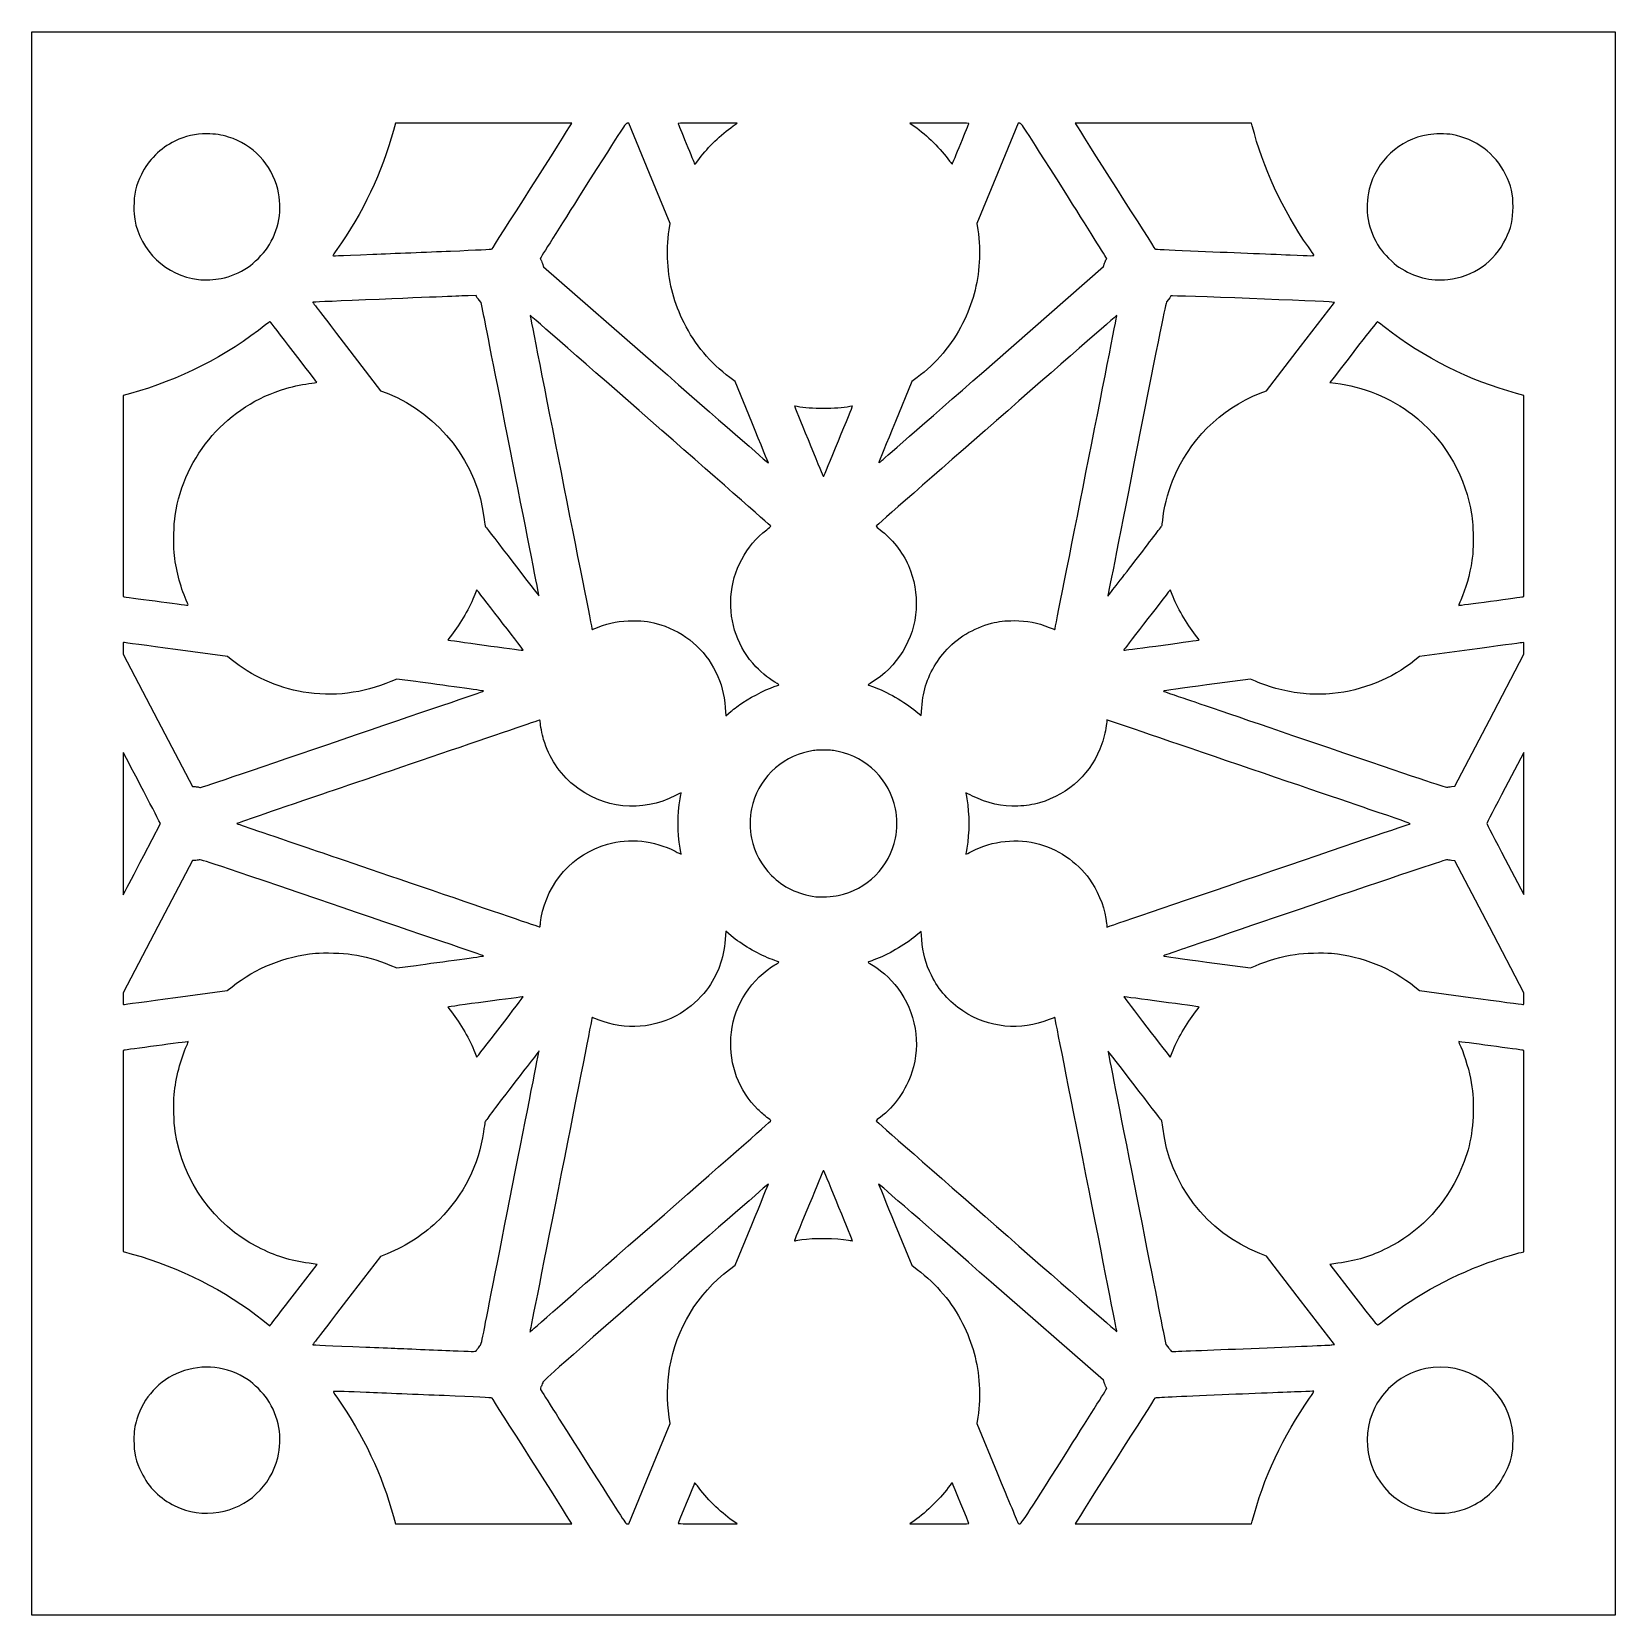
# Model space of a CAD drawing. Extents: x 61.7 to 148.3, y 105.2 to 191.8.
import ezdxf

# ---------------------------------------------------------------- set-up
doc = ezdxf.new("R2010")
doc.units = 0
doc.layers.add('Layer_1', color=7, linetype='CONTINUOUS')

msp = doc.modelspace()

# ---------------------------------------------------------------- linework, layer by layer
at = {"layer": 'Layer_1', "color": 7}
for points in [[(61.72122, 148.5), (61.72122, 191.77878), (105, 191.77878), (148.27878, 191.77878), (148.27878, 148.5), (148.27878, 105.22122), (105, 105.22122), (61.72122, 105.22122)], [(112.50492, 185.66758)], [(98.22131, 184.85034)], [(80.37614, 179.61384)], [(131.80743, 179.56574)], [(72.07002, 178.28647)], [(114.36103, 173.74096)], [(101.08341, 170.43136)], [(105.81528, 169.41087)], [(88.0223, 168.21329)], [(122.01934, 162.83541)], [(70.17038, 160.70756)], [(141.45904, 160.65026)], [(88.55693, 158.02513)], [(123.56312, 158.25396)], [(100.59736, 155.1144)], [(110.4593, 155.53322)], [(139.3254, 150.51478)], [(143.27658, 150.44982)], [(67.84484, 146.74583)], [(128.77378, 145.6637)], [(105.80995, 144.56171)], [(89.52019, 142.93749)], [(69.58935, 138.9872)], [(143.28344, 138.92964)], [(87.32567, 137.37212)], [(124.06262, 135.99077)], [(119.34693, 129.3099)], [(95.63849, 126.5542)], [(103.8147, 125.7563)], [(76.08026, 122.78959)], [(135.71116, 121.40842)], [(86.04137, 119.70779)], [(128.38212, 119.81165)], [(71.95178, 110.85423)], [(139.36052, 110.85223)], [(112.94456, 110.24026)]]:
    msp.add_lwpolyline(points, close=True, dxfattribs=at)
for points in [[(91.19267, 186.69182), (91.24727, 186.78352), (86.42377, 186.78352), (81.60026, 186.78352), (81.49282, 186.38135)], [(96.56519, 180.95695), (96.61289, 181.29693), (95.48612, 184.03317), (94.35935, 186.76941), (94.26925, 186.76941)], [(100.05702, 186.62515), (100.27871, 186.78358), (98.66708, 186.78358)], [(111.33228, 186.78362), (109.72, 186.78362), (109.9635, 186.61041)], [(115.73078, 186.76937), (115.64068, 186.76937), (114.51391, 184.03313), (113.38714, 181.29689), (113.43484, 180.95691)], [(128.43687, 186.63541), (128.39967, 186.78358), (123.57622, 186.78358), (118.75277, 186.78358), (118.80737, 186.69188)], [(89.63843, 179.11096), (89.70353, 178.93142), (95.84186, 173.56198)], [(114.361, 173.741), (120.3071, 178.94119), (120.3675, 179.1226)], [(139.12067, 178.2329), (139.12067, 178.23269)], [(86.03965, 177.29549), (86.00815, 177.36459), (85.56985, 177.34639)], [(86.44072, 176.22391), (86.29538, 176.9673), (86.18326, 177.09684)], [(128.86955, 172.02295), (129.20415, 172.15584), (131.0626, 174.56607), (132.92105, 176.97629), (132.78942, 176.99659)], [(78.93712, 174.56677), (80.79476, 172.15725), (81.15693, 172.01164)], [(101.08344, 170.43137), (100.16816, 172.65446), (99.88424, 172.86805)], [(110.11617, 172.8681), (109.83212, 172.65462), (108.93466, 170.47543)], [(132.90607, 172.89553), (132.67458, 172.59475), (132.99073, 172.55985)], [(67.11873, 172.00723), (66.71656, 171.89979), (66.71656, 166.40174)], [(143.21994, 160.8907), (143.28344, 160.9048), (143.28344, 166.40232), (143.28344, 171.89983), (142.88128, 172.00727)], [(66.7166, 158.07025), (66.7166, 157.74857), (68.61093, 154.13325), (70.50526, 150.51792), (70.64998, 150.51492)], [(72.62217, 157.4667), (72.41766, 157.63337), (69.59075, 158.01264)], [(140.31312, 157.99759), (137.58267, 157.63183), (137.32156, 157.42338)], [(139.3254, 150.51475), (139.50191, 150.53205), (141.39268, 154.14043), (143.28344, 157.7488), (143.28344, 158.07358), (143.28344, 158.39835), (143.1635, 158.38085)], [(82.72435, 156.25279), (81.67181, 156.39512), (81.35806, 156.26117)], [(128.60789, 156.27452), (128.33978, 156.39167), (125.94903, 156.07273)], [(99.62815, 154.83307), (99.66055, 154.39278), (99.94549, 154.63178)], [(110.05178, 154.63393), (110.334, 154.39713), (110.3674, 154.82162)], [(78.68925, 153.08902), (78.68925, 153.08919)], [(143.27658, 150.44982), (143.26958, 152.3811), (142.26064, 150.45397)], [(66.71703, 148.49768), (66.71743, 144.60537), (66.82465, 144.80292)], [(67.84476, 146.74583), (68.75773, 148.49119), (68.67953, 148.65083)], [(70.63583, 146.48226), (70.50521, 146.4821), (68.61088, 142.86678), (66.71655, 139.25145), (66.71655, 138.92978)], [(143.28344, 138.92971), (143.28344, 139.25128), (141.39268, 142.85966), (139.50191, 146.46803), (139.3254, 146.48443)], [(142.26064, 146.54609), (143.26958, 144.61897), (143.27658, 146.56876)], [(99.94536, 142.36909), (99.66054, 142.60726), (99.62814, 142.16696)], [(110.37108, 142.1664), (110.33808, 142.60613), (110.05381, 142.3677)], [(81.30277, 140.76166), (81.67909, 140.60592), (82.72799, 140.74776)], [(125.94903, 140.92732), (128.33978, 140.60838), (128.60789, 140.72553)], [(69.58939, 138.98721), (72.41494, 139.3663), (72.67725, 139.57526)], [(137.32168, 139.57654), (137.5829, 139.368), (140.36968, 138.99121)], [(66.78005, 136.10884), (66.71655, 136.09524), (66.71664, 130.5995), (66.71672, 125.10376), (67.21759, 124.96528)], [(143.13528, 125.06057), (143.28344, 125.09527), (143.28344, 130.59525), (143.28344, 136.09523), (143.21994, 136.10933)], [(99.86352, 124.11691), (100.17396, 124.35152), (101.08628, 126.5717)], [(108.91528, 126.5717), (109.82933, 124.35159), (110.12132, 124.12951)], [(81.15688, 124.98799), (80.79459, 124.84234), (78.93702, 122.43286)], [(132.78941, 120.00309), (132.92104, 120.02339), (131.06287, 122.43326), (129.2047, 124.84312), (128.84279, 124.98974)], [(76.08022, 122.78956), (77.32101, 124.39822), (76.88006, 124.46052)], [(133.12007, 124.46057), (132.67927, 124.39817), (133.96674, 122.72753)], [(120.36149, 117.88954), (120.29639, 118.06952), (114.15806, 123.43932)], [(74.36414, 121.3519), (74.7445, 121.05116), (74.792, 121.11606)], [(88.96341, 120.77167), (88.94611, 120.70107), (89.04281, 120.78577)], [(123.55928, 120.77578), (123.70462, 120.03238), (123.81674, 119.90284)], [(95.48627, 112.9669), (96.61286, 115.70314), (96.56516, 116.04313)], [(113.43476, 116.04322), (113.38706, 115.70332), (114.49567, 113.00933)], [(118.15054, 113.90877), (118.15064, 113.90872)], [(94.27451, 110.2223), (94.35961, 110.2303), (95.48627, 112.9669)], [(81.49279, 110.61873), (81.60023, 110.21657), (86.42374, 110.21657), (91.24724, 110.21657), (91.19267, 110.30828)], [(98.66772, 110.21658), (100.28, 110.21658), (100.0365, 110.38976)], [(109.9635, 110.38976), (109.72, 110.21656), (111.33228, 110.21656)], [(118.80733, 110.30831), (118.75273, 110.21661), (123.57618, 110.21661), (128.39963, 110.21661), (128.43687, 110.36472)]]:
    msp.add_lwpolyline(points, dxfattribs=at)
for points in [[(71.30267, 186.1944), (70.65746, 186.1974), (70.13281, 186.07806), (69.55289, 185.7967)], [(72.4862, 186.01835), (72.07947, 186.14369), (71.75217, 186.19237), (71.30267, 186.1944)], [(81.49282, 186.38135), (80.89089, 184.12816), (79.7904, 181.80963), (78.40396, 179.87365)], [(86.88611, 179.9085), (86.91371, 179.9346), (91.02785, 186.41479), (91.19267, 186.69182)], [(94.26925, 186.76941), (94.18035, 186.76941), (94.1491, 186.72191), (91.84964, 183.09135)], [(98.66708, 186.78358), (97.78068, 186.78358), (97.05544, 186.77288), (97.05544, 186.75988)], [(97.05544, 186.75988), (97.05544, 186.74688), (97.25363, 186.25473), (97.49586, 185.66627)], [(98.22131, 184.85035), (98.70385, 185.49127), (99.36549, 186.13095), (100.05702, 186.62515)], [(109.9635, 186.61041), (110.66625, 186.11053), (111.41743, 185.36772), (111.89029, 184.70505)], [(112.94456, 186.76052), (112.94456, 186.77322), (112.21903, 186.78362), (111.33228, 186.78362)], [(112.50492, 185.66754), (112.74672, 186.256), (112.94456, 186.74784), (112.94456, 186.76052)], [(118.15038, 183.09131), (115.85093, 186.7219), (115.8197, 186.76937), (115.73078, 186.76937)], [(118.80737, 186.69188), (118.97327, 186.41308), (123.0862, 179.93461), (123.11386, 179.90855)], [(131.49998, 180.01024), (130.09104, 182.0244), (129.0046, 184.37426), (128.43687, 186.63541)], [(138.04268, 186.14728), (136.47604, 185.88147), (135.21554, 184.71462), (134.83118, 183.17437)], [(139.36093, 186.15128), (139.03774, 186.20918), (138.39659, 186.20708), (138.04268, 186.14728)], [(142.28188, 183.97544), (141.70819, 185.13222), (140.6501, 185.9204), (139.36093, 186.15128)], [(69.55289, 185.7967), (69.13057, 185.59181), (68.79561, 185.35458), (68.48238, 185.03855)], [(75.16882, 183.17413), (74.8307, 184.52907), (73.81111, 185.61008), (72.4862, 186.01835)], [(97.49586, 185.66627), (97.73809, 185.07781), (97.94298, 184.57962), (97.95116, 184.55917)], [(112.04367, 184.55904), (112.05557, 184.58024), (112.26312, 185.07913), (112.50492, 185.66758)], [(68.48238, 185.03855), (68.13579, 184.68886), (67.9245, 184.39515), (67.71756, 183.97541)], [(97.95116, 184.55917), (97.96936, 184.51367), (97.96126, 184.50497), (98.22131, 184.85034)], [(111.89029, 184.70505), (111.98429, 184.5734), (112.02825, 184.53149), (112.04367, 184.55904)], [(67.71756, 183.97541), (67.42074, 183.37335), (67.30943, 182.88854), (67.30935, 182.19741)], [(142.69065, 182.19744), (142.69065, 182.89011), (142.57859, 183.37714), (142.28188, 183.97544)], [(74.59487, 179.95374), (75.24392, 180.9336), (75.44557, 182.06509), (75.16882, 183.17413)], [(91.84964, 183.09135), (90.56841, 181.06842), (89.52013, 179.39773), (89.52013, 179.37872)], [(120.4799, 179.3747), (120.4799, 179.3959), (119.43162, 181.06838), (118.15038, 183.09131)], [(134.83118, 183.17437), (134.554, 182.0636), (134.75508, 180.93536), (135.40513, 179.95398)], [(67.30935, 182.19741), (67.30932, 181.94758), (67.32655, 181.67599), (67.35145, 181.53477)], [(142.29882, 180.46177), (142.56989, 181.00881), (142.69073, 181.54408), (142.69065, 182.19744)], [(67.35145, 181.53477), (67.6601, 179.78092), (69.06054, 178.4546), (70.83704, 178.23367)], [(96.48759, 179.185), (96.45059, 179.7426), (96.47589, 180.32081), (96.56519, 180.95695)], [(113.43484, 180.95691), (113.52404, 180.32077), (113.54938, 179.74256), (113.51244, 179.18496)], [(139.12067, 178.23269), (140.51954, 178.38816), (141.67178, 179.19632), (142.29882, 180.46177)], [(73.54633, 178.9052), (73.85911, 179.11237), (74.3877, 179.64097), (74.59487, 179.95374)], [(78.40396, 179.87365), (78.27793, 179.69766), (78.17481, 179.54843), (78.17481, 179.54204)], [(78.17481, 179.54204), (78.17481, 179.52304), (78.29773, 179.52704), (80.37614, 179.61384)], [(80.37611, 179.61384), (81.47043, 179.65954), (83.37543, 179.73747), (84.60944, 179.7871)], [(84.60944, 179.7871), (86.08866, 179.8466), (86.86435, 179.88795), (86.88611, 179.9085)], [(89.52013, 179.37872), (89.52013, 179.35972), (89.53213, 179.33212), (89.54673, 179.31732)], [(89.54673, 179.31732), (89.56143, 179.30252), (89.60263, 179.20971), (89.63843, 179.11096)], [(97.37898, 175.86144), (96.84254, 176.93258), (96.56939, 177.95102), (96.48759, 179.185)], [(113.51244, 179.18496), (113.42954, 177.9344), (113.15699, 176.93054), (112.60042, 175.82583)], [(120.3675, 179.1226), (120.4007, 179.2224), (120.4396, 179.31125), (120.4539, 179.3201)], [(120.4539, 179.3201), (120.4682, 179.3291), (120.4799, 179.3535), (120.4799, 179.3747)], [(123.11386, 179.90855), (123.13556, 179.88805), (123.80109, 179.85135), (125.05193, 179.80144)], [(125.05193, 179.80144), (127.29355, 179.71204), (129.2991, 179.62909), (130.49882, 179.57604)], [(130.49882, 179.57604), (131.68788, 179.52344), (131.8335, 179.52234), (131.80743, 179.56574)], [(131.80739, 179.56574), (131.79579, 179.58514), (131.65742, 179.78517), (131.49998, 180.01024)], [(135.40513, 179.95398), (135.61204, 179.6416), (136.14047, 179.11352), (136.45367, 178.90613)], [(72.06998, 178.28649), (72.59738, 178.3946), (73.08228, 178.59782), (73.54633, 178.9052)], [(136.45367, 178.90613), (137.27743, 178.36067), (138.19235, 178.12972), (139.12067, 178.2329)], [(70.83704, 178.23367), (71.15762, 178.19377), (71.73949, 178.21877), (72.07002, 178.28647)], [(77.08861, 176.98577), (77.08361, 176.98077), (77.91541, 175.89201), (78.93712, 174.56677)], [(79.96687, 177.11623), (77.88253, 177.03073), (77.09765, 176.99514), (77.08861, 176.98577)], [(85.56985, 177.34639), (85.07218, 177.32569), (84.18341, 177.28919), (79.96687, 177.11623)], [(86.18326, 177.09684), (86.12156, 177.16804), (86.05697, 177.25748), (86.03965, 177.29549)], [(123.75584, 177.01864), (123.71264, 176.96344), (123.35805, 175.21166), (122.1308, 168.98942)], [(123.98609, 177.33487), (123.97709, 177.30737), (123.90889, 177.21387), (123.75584, 177.01864)], [(132.78942, 176.99659), (132.51586, 177.03869), (123.9965, 177.36611), (123.98609, 177.33487)], [(74.51733, 175.76856), (72.40878, 174.06649), (69.73075, 172.70503), (67.11873, 172.00723)], [(74.75983, 175.92623), (74.74913, 175.93853), (74.64004, 175.86763), (74.51733, 175.76856)], [(76.0156, 174.29513), (75.3356, 175.1799), (74.7705, 175.91389), (74.75983, 175.92623)], [(88.0223, 168.21329), (87.23236, 172.21027), (86.52065, 175.81504), (86.44072, 176.22391)], [(88.964, 176.27393), (88.957, 176.26793), (92.3447, 159.11494), (92.35507, 159.10398)], [(102.12134, 164.74902), (102.12134, 164.77372), (88.97766, 176.28665), (88.964, 176.27393)], [(99.88424, 172.86805), (98.81069, 173.67564), (97.97147, 174.67837), (97.37898, 175.86144)], [(121.03598, 176.27389), (121.02588, 176.28289), (107.88004, 164.77442), (107.87352, 164.75062)], [(112.60042, 175.82583), (112.02014, 174.67405), (111.16601, 173.65713), (110.11617, 172.8681)], [(117.64448, 159.10355), (117.65508, 159.11475), (121.04306, 176.26738), (121.03598, 176.27389)], [(135.30196, 175.90937), (135.25326, 175.94377), (135.21526, 175.89597), (132.90607, 172.89553)], [(135.71118, 175.59159), (135.51237, 175.74781), (135.32822, 175.89081), (135.30196, 175.90937)], [(142.88128, 172.00727), (140.3615, 172.68043), (137.76308, 173.97937), (135.71118, 175.59159)], [(77.29084, 172.64104), (77.26944, 172.66604), (76.69561, 173.41037), (76.0156, 174.29513)], [(95.84186, 173.56198), (99.21795, 170.60879), (101.98435, 168.19608), (101.98944, 168.2004)], [(108.20621, 168.35585), (108.321, 168.45756), (111.09067, 170.88086), (114.36103, 173.74096)], [(69.56451, 165.33459), (70.07187, 168.64413), (72.43812, 171.35516), (75.62132, 172.27392)], [(75.62132, 172.27392), (76.09319, 172.41011), (76.6103, 172.51622), (77.02552, 172.56204)], [(77.02552, 172.56204), (77.30079, 172.59244), (77.32601, 172.59994), (77.29084, 172.64104)], [(132.99073, 172.55985), (134.4485, 172.39897), (136.0243, 171.75915), (137.18744, 170.85588)], [(81.15693, 172.01164), (84.06053, 170.84432), (86.09647, 168.19342), (86.45525, 165.11298)], [(124.08246, 167.23733), (124.94604, 169.42323), (126.67456, 171.15121), (128.86955, 172.02295)], [(103.41312, 171.30656), (103.40912, 171.30256), (103.74398, 170.48172), (104.15629, 169.4815)], [(103.56069, 171.28636), (103.48309, 171.30106), (103.41668, 171.31016), (103.41312, 171.30656)], [(105, 171.17658), (104.452, 171.17658), (103.93133, 171.21628), (103.56069, 171.28636)], [(106.43931, 171.28636), (106.06867, 171.21626), (105.548, 171.17658), (105, 171.17658)], [(105.81531, 169.41095), (106.24328, 170.44995), (106.5905, 171.30298), (106.58692, 171.30656)], [(106.58692, 171.30656), (106.58292, 171.31056), (106.51692, 171.30156), (106.43931, 171.28636)], [(137.18744, 170.85588), (138.8299, 169.58038), (139.96631, 167.75011), (140.36101, 165.74462)], [(101.98944, 168.2004), (101.99444, 168.2044), (101.58682, 169.20866), (101.08341, 170.43136)], [(108.93466, 170.47543), (108.44105, 169.27687), (108.02826, 168.26804), (108.01734, 168.23358)], [(104.15629, 169.4815), (104.5686, 168.48128), (104.92584, 167.61395), (104.95017, 167.5541)], [(105.01577, 167.4835), (105.02757, 167.5046), (105.38731, 168.37186), (105.81528, 169.41087)], [(122.1308, 168.98942), (121.26744, 164.61215), (120.55407, 161.00535), (120.54553, 160.9743)], [(89.45313, 160.94045), (89.45613, 160.94345), (88.81223, 164.21632), (88.0223, 168.21329)], [(108.01734, 168.23358), (108.00324, 168.18898), (108.05784, 168.22458), (108.20621, 168.35585)], [(104.95017, 167.5541), (104.98097, 167.4784), (105.00087, 167.4569), (105.01577, 167.4835)], [(123.54059, 165.06652), (123.59089, 165.66376), (123.81406, 166.55797), (124.08246, 167.23733)], [(66.71656, 166.40174), (66.71656, 163.37781), (66.71956, 160.90289), (66.72356, 160.90192)], [(69.50861, 163.31189), (69.46091, 163.82202), (69.48911, 164.84287), (69.56451, 165.33459)], [(140.36101, 165.74462), (140.48658, 165.10656), (140.5036, 164.90445), (140.50247, 164.06462)], [(86.45525, 165.11298), (86.47695, 164.92627), (86.51195, 164.74922), (86.53285, 164.71955)], [(86.53285, 164.71955), (86.62425, 164.58986), (89.44827, 160.93539), (89.45313, 160.94045)], [(99.93917, 160.8944), (100.02677, 162.31391), (100.7688, 163.70098), (101.89557, 164.55133)], [(101.89557, 164.55133), (102.01974, 164.64503), (102.12134, 164.734), (102.12134, 164.74902)], [(107.87352, 164.75062), (107.87052, 164.73812), (107.96942, 164.65162), (108.0942, 164.55848)], [(108.0942, 164.55848), (108.71848, 164.09261), (109.33092, 163.319), (109.64048, 162.60528)], [(122.01928, 162.83538), (122.80784, 163.85898), (123.46844, 164.72893), (123.48729, 164.7686)], [(123.48729, 164.7686), (123.50619, 164.8083), (123.53009, 164.94234), (123.54059, 165.06652)], [(140.50247, 164.06462), (140.50157, 163.3859), (140.49197, 163.20073), (140.44127, 162.87893)], [(70.17044, 160.70757), (69.83463, 161.47061), (69.59121, 162.42846), (69.50861, 163.31189)], [(120.55783, 160.9461), (120.57313, 160.9616), (121.2308, 161.81181), (122.01934, 162.83541)], [(140.44127, 162.87893), (140.31629, 162.08584), (140.10373, 161.33065), (139.83118, 160.71136)], [(109.64048, 162.60528), (109.97423, 161.83577), (110.1092, 161.06654), (110.0618, 160.20406)], [(85.93669, 161.00953), (85.69615, 160.35825), (85.14747, 159.40093), (84.67098, 158.80114)], [(86.048, 161.26962), (86.04, 161.27016), (85.9897, 161.15311), (85.93669, 161.00953)], [(88.55694, 158.02516), (88.46024, 158.1665), (86.06121, 161.26877), (86.048, 161.26962)], [(123.95122, 161.26935), (123.93822, 161.2687), (121.53467, 158.15917), (121.43989, 158.02039)], [(124.06262, 161.00926), (124.00912, 161.15269), (123.95898, 161.26973), (123.95122, 161.26935)], [(125.32902, 158.80114), (124.85391, 159.39919), (124.30852, 160.35015), (124.06262, 161.00926)], [(66.72356, 160.90192), (66.75856, 160.89292), (70.18858, 160.42892), (70.23448, 160.42677)], [(70.23448, 160.42677), (70.29208, 160.42377), (70.28888, 160.43847), (70.17038, 160.70756)], [(101.30956, 157.06385), (100.32513, 158.11031), (99.84945, 159.43994), (99.93917, 160.8944)], [(110.0618, 160.20406), (109.9732, 158.59164), (109.01165, 157.0169), (107.61809, 156.20192)], [(120.54553, 160.9743), (120.53533, 160.9371), (120.53953, 160.9275), (120.55783, 160.9461)], [(139.83118, 160.71136), (139.76158, 160.55328), (139.7175, 160.42395), (139.73318, 160.42395)], [(139.73318, 160.42395), (139.74878, 160.42395), (140.52547, 160.52579), (141.45904, 160.65026)], [(141.45905, 160.65027), (142.39262, 160.77475), (143.18502, 160.88294), (143.21994, 160.8907)], [(92.67866, 159.22353), (93.3474, 159.49229), (93.85342, 159.58781), (94.60012, 159.58622)], [(94.60012, 159.58622), (95.2081, 159.58522), (95.58669, 159.52872), (96.10091, 159.36319)], [(96.10091, 159.36319), (97.44168, 158.93174), (98.49991, 158.02161), (99.1171, 156.76914)], [(111.62521, 157.88433), (112.28167, 158.63062), (113.21003, 159.19719), (114.18633, 159.44737)], [(114.18633, 159.44737), (114.59213, 159.55135), (114.91015, 159.5876), (115.414, 159.5873)], [(115.414, 159.5873), (116.1486, 159.58684), (116.68552, 159.48419), (117.32978, 159.22099)], [(84.46877, 158.53303), (84.46842, 158.52113), (88.38652, 157.98144), (88.54283, 157.97183)], [(84.67098, 158.80114), (84.56, 158.66144), (84.469, 158.54079), (84.46877, 158.53303)], [(92.35507, 159.10398), (92.35907, 159.09998), (92.50464, 159.15358), (92.67866, 159.22353)], [(117.32978, 159.22099), (117.49869, 159.15199), (117.64031, 159.09913), (117.64448, 159.10355)], [(123.56317, 158.254), (124.64584, 158.39875), (125.53147, 158.52392), (125.53124, 158.53216)], [(125.53124, 158.53216), (125.53096, 158.54016), (125.44004, 158.66144), (125.32902, 158.80114)], [(66.7402, 158.39192), (66.7272, 158.39192), (66.7166, 158.24717), (66.7166, 158.07025)], [(69.59075, 158.01264), (68.03595, 158.22125), (66.7532, 158.39192), (66.7402, 158.39192)], [(88.54283, 157.97183), (88.58983, 157.96883), (88.59143, 157.97483), (88.55693, 158.02513)], [(110.45932, 155.53322), (110.63596, 156.40001), (111.04482, 157.22452), (111.62521, 157.88433)], [(121.43989, 158.02039), (121.39899, 157.96049), (121.40039, 157.95939), (121.49629, 157.97489)], [(121.49629, 157.97489), (121.55039, 157.98389), (122.48044, 158.1092), (123.56312, 158.25396)], [(143.1635, 158.38085), (143.0975, 158.37085), (141.81486, 158.19876), (140.31312, 157.99759)], [(76.56611, 155.68325), (75.12904, 155.92819), (73.73826, 156.5571), (72.62217, 157.4667)], [(99.1171, 156.76914), (99.42118, 156.15206), (99.57354, 155.57488), (99.62815, 154.83307)], [(102.46707, 156.15168), (102.14354, 156.31821), (101.63116, 156.72199), (101.30956, 157.06385)], [(137.32156, 157.42338), (136.03808, 156.39876), (134.47513, 155.76578), (132.81706, 155.5991)], [(81.35806, 156.26117), (79.84092, 155.61346), (78.16288, 155.41108), (76.56611, 155.68325)], [(85.10978, 155.9326), (84.37669, 156.0304), (83.30325, 156.1745), (82.72435, 156.25279)], [(86.42211, 155.73583), (86.43341, 155.74623), (85.84287, 155.83483), (85.10978, 155.9326)], [(100.59736, 155.1144), (101.14462, 155.47778), (102.08437, 155.93768), (102.48117, 156.03631)], [(102.48117, 156.03631), (102.58312, 156.06161), (102.57917, 156.09401), (102.46707, 156.15168)], [(107.61809, 156.20192), (107.52079, 156.14502), (107.44122, 156.09053), (107.44122, 156.08081)], [(107.44122, 156.08081), (107.44122, 156.07081), (107.5706, 156.01931), (107.72873, 155.96582)], [(107.72873, 155.96582), (108.41852, 155.73232), (109.44225, 155.14538), (110.05178, 154.63393)], [(125.94903, 156.07273), (124.63412, 155.89732), (123.56732, 155.74585), (123.57836, 155.73614)], [(131.22849, 155.59865), (130.34385, 155.68625), (129.39298, 155.93147), (128.60789, 156.27452)], [(78.68925, 153.08919), (82.93102, 154.53443), (86.41081, 155.72542), (86.42211, 155.73583)], [(99.94549, 154.63178), (100.10222, 154.76322), (100.39556, 154.9804), (100.59736, 155.1144)], [(110.3674, 154.82162), (110.3858, 155.0551), (110.4271, 155.37531), (110.4593, 155.53322)], [(123.57836, 155.73614), (123.58936, 155.72614), (124.18264, 155.51958), (124.89667, 155.2765)], [(124.89667, 155.2765), (125.61069, 155.03341), (129.07779, 153.85103), (132.60133, 152.649)], [(132.81706, 155.5991), (132.44327, 155.5615), (131.60588, 155.5613), (131.22849, 155.59865)], [(89.48443, 154.15093), (89.45503, 154.13963), (79.20035, 150.64343), (77.13061, 149.93903)], [(89.52013, 154.06563), (89.52013, 154.13393), (89.50903, 154.16033), (89.48443, 154.15093)], [(120.49182, 154.15859), (120.48982, 154.15859), (120.47992, 154.07219), (120.47012, 153.96648)], [(127.02827, 151.93132), (123.43533, 153.15632), (120.49393, 154.15859), (120.49182, 154.15859)], [(89.69939, 153.10025), (89.62429, 153.34683), (89.52013, 153.90812), (89.52013, 154.06563)], [(120.47012, 153.96648), (120.44122, 153.65608), (120.34067, 153.21091), (120.22042, 152.86149)], [(66.72753, 152.37824), (66.72153, 152.38424), (66.71673, 150.63845), (66.71703, 148.49768)], [(68.67953, 148.65083), (68.58293, 148.84791), (66.74269, 152.36194), (66.72753, 152.37824)], [(70.95637, 150.46412), (70.96767, 150.46212), (74.44748, 151.64378), (78.68925, 153.08902)], [(91.34047, 150.60488), (90.56321, 151.24271), (90.00753, 152.08764), (89.69939, 153.10025)], [(104.19904, 152.44167), (103.38314, 152.25989), (102.72995, 151.90558), (102.16337, 151.33747)], [(105, 152.50697), (104.57236, 152.50697), (104.44566, 152.49667), (104.19904, 152.44167)], [(105.80096, 152.44167), (105.55434, 152.49657), (105.42764, 152.50697), (105, 152.50697)], [(107.83663, 151.33666), (107.2629, 151.9104), (106.6206, 152.25905), (105.80096, 152.44167)], [(120.22042, 152.86149), (119.67937, 151.28934), (118.42257, 150.09964), (116.81092, 149.63399)], [(132.60133, 152.649), (137.18137, 151.08656), (139.02789, 150.46833), (139.07833, 150.48048)], [(135.30921, 149.1082), (134.34763, 149.43593), (130.62121, 150.70633), (127.02827, 151.93132)], [(102.16337, 151.33747), (101.58881, 150.76136), (101.24086, 150.12011), (101.05836, 149.30099)], [(108.94247, 149.29557), (108.76719, 150.10494), (108.41109, 150.76221), (107.83663, 151.33666)], [(70.64998, 150.51492), (70.72958, 150.51292), (70.82646, 150.50192), (70.86527, 150.48952)], [(70.86527, 150.48952), (70.90407, 150.47712), (70.94507, 150.46562), (70.95637, 150.46412)], [(77.13061, 149.93903), (74.08926, 148.90397), (72.92586, 148.50439), (72.93294, 148.49731)], [(96.91205, 150.02679), (95.0861, 149.08036), (92.92504, 149.30459), (91.34047, 150.60488)], [(97.21359, 150.17166), (97.20959, 150.17566), (97.07376, 150.11056), (96.91205, 150.02679)], [(97.16851, 147.14587), (97.01702, 148.03849), (97.01711, 148.95596), (97.16879, 149.85419)], [(97.16879, 149.85419), (97.19759, 150.02466), (97.21779, 150.16752), (97.21359, 150.17166)], [(112.78488, 150.17012), (112.78188, 150.16712), (112.80258, 150.02466), (112.83148, 149.85419)], [(113.14797, 149.99722), (112.95156, 150.09562), (112.78817, 150.17341), (112.78488, 150.17012)], [(112.83148, 149.85419), (112.98189, 148.96796), (112.98189, 148.0321), (112.83148, 147.14587)], [(115.62565, 149.45384), (114.75592, 149.41984), (113.94606, 149.59742), (113.14797, 149.99722)], [(139.07833, 150.48048), (139.11713, 150.48948), (139.22832, 150.50528), (139.3254, 150.51478)], [(142.26064, 150.45397), (141.70572, 149.39406), (141.25169, 148.51478), (141.25169, 148.50003)], [(143.27658, 146.56876), (143.28058, 147.64115), (143.28058, 149.38762), (143.27658, 150.44982)], [(101.05836, 149.30099), (100.96396, 148.87734), (100.96396, 148.12272), (101.05836, 147.69907)], [(108.94247, 147.70449), (109.03197, 148.11783), (109.03197, 148.88223), (108.94247, 149.29557)], [(116.81092, 149.63399), (116.44148, 149.52725), (116.07379, 149.47136), (115.62565, 149.45384)], [(137.06818, 148.48592), (137.12548, 148.48592), (136.8733, 148.57512), (135.30921, 149.1082)], [(72.93294, 148.49731), (72.93994, 148.49031), (74.54538, 147.94096), (77.13061, 147.061)], [(128.77384, 145.6637), (133.32705, 147.21592), (137.0595, 148.48592), (137.06818, 148.48592)], [(141.25169, 148.50003), (141.25169, 148.48533), (141.70572, 147.60601), (142.26064, 146.54609)], [(89.57541, 143.35373), (89.90658, 145.2728), (91.3004, 146.82039), (93.18908, 147.36607)], [(93.18908, 147.36607), (94.38549, 147.71174), (95.75731, 147.57147), (96.88404, 146.98824)], [(101.05836, 147.69907), (101.24086, 146.87996), (101.58881, 146.2387), (102.16337, 145.6626)], [(107.83743, 145.6634), (108.40631, 146.23074), (108.76798, 146.89879), (108.94247, 147.70449)], [(113.09537, 146.97832), (114.22584, 147.56869), (115.60973, 147.71311), (116.81088, 147.36607)], [(116.81088, 147.36607), (117.99754, 147.02322), (119.00968, 146.27967), (119.67116, 145.26483)], [(66.82465, 144.80292), (66.88365, 144.91158), (67.3427, 145.78589), (67.84484, 146.74583)], [(70.86981, 146.51116), (70.81301, 146.49536), (70.70767, 146.48236), (70.63583, 146.48226)], [(78.68737, 143.91144), (71.46755, 146.37143), (70.96656, 146.53803), (70.86981, 146.51116)], [(77.13061, 147.061), (77.46433, 146.9474), (80.37898, 145.95275), (83.60761, 144.85067)], [(96.88404, 146.98824), (97.0614, 146.89644), (97.20979, 146.82461), (97.21381, 146.82863)], [(97.21381, 146.82863), (97.21781, 146.83263), (97.19741, 146.97541), (97.16851, 147.14587)], [(112.83148, 147.14587), (112.80258, 146.97541), (112.78228, 146.83255), (112.78638, 146.82841)], [(112.78638, 146.82841), (112.79038, 146.82441), (112.92956, 146.89171), (113.09537, 146.97832)], [(139.08995, 146.52013), (139.04925, 146.53353), (136.95459, 145.83193), (132.31662, 144.25152)], [(139.3254, 146.48443), (139.2283, 146.49343), (139.12237, 146.50953), (139.08995, 146.52013)], [(102.16337, 145.6626), (102.81983, 145.00437), (103.5478, 144.65244), (104.57667, 144.49591)], [(105.80995, 144.56171), (106.5985, 144.72977), (107.26373, 145.09124), (107.83743, 145.6634)], [(120.49158, 142.84148), (120.49358, 142.84148), (124.22057, 144.11148), (128.77378, 145.6637)], [(83.60761, 144.85067), (86.83623, 143.74858), (89.48735, 142.84566), (89.49899, 142.84419)], [(104.57667, 144.49591), (104.78378, 144.46441), (105.54359, 144.50491), (105.80995, 144.56171)], [(119.67116, 145.26483), (120.09751, 144.61072), (120.40272, 143.75833), (120.47008, 143.03359)], [(86.42211, 141.26416), (86.41081, 141.27456), (82.93017, 142.4658), (78.68737, 143.91144)], [(132.31662, 144.25152), (128.6237, 142.99314), (125.15137, 141.81006), (124.60033, 141.62245)], [(89.49899, 142.84419), (89.51059, 142.84319), (89.52019, 142.88469), (89.52019, 142.93749)], [(89.52011, 142.93745), (89.52011, 142.99025), (89.54501, 143.17756), (89.57541, 143.35373)], [(120.47008, 143.03359), (120.48008, 142.92793), (120.48958, 142.84148), (120.49158, 142.84148)], [(99.62814, 142.16696), (99.54904, 141.09309), (99.22633, 140.22229), (98.59674, 139.38422)], [(102.08099, 141.10893), (101.36127, 141.3899), (100.52929, 141.88082), (99.94536, 142.36909)], [(110.05381, 142.3677), (109.44135, 141.854), (108.47022, 141.29566), (107.7545, 141.04574)], [(110.89554, 140.20544), (110.58927, 140.81258), (110.42716, 141.41872), (110.37108, 142.1664)], [(72.67725, 139.57526), (73.98195, 140.61462), (75.54203, 141.24166), (77.22933, 141.40488)], [(77.22933, 141.40488), (77.71221, 141.45158), (78.73441, 141.42248), (79.219, 141.34818)], [(79.219, 141.34818), (79.93369, 141.23862), (80.6107, 141.04806), (81.30277, 140.76166)], [(85.10978, 141.06745), (85.84287, 141.16525), (86.43342, 141.25379), (86.42211, 141.26416)], [(102.48116, 140.96373), (102.43846, 140.97433), (102.2584, 141.03973), (102.08099, 141.10893)], [(123.57836, 141.2638), (123.56736, 141.2538), (124.63412, 141.10273), (125.94903, 140.92732)], [(124.60033, 141.62245), (124.04929, 141.43484), (123.58941, 141.27345), (123.57836, 141.2638)], [(128.60789, 140.72553), (129.23974, 141.00162), (130.06913, 141.2393), (130.78089, 141.34824)], [(130.78089, 141.34824), (131.26572, 141.42244), (132.28816, 141.45156), (132.77067, 141.40484)], [(132.77067, 141.40484), (134.45842, 141.24157), (136.02367, 140.61276), (137.32168, 139.57654)], [(82.72799, 140.74776), (83.30488, 140.82576), (84.37669, 140.96964), (85.10978, 141.06745)], [(99.93818, 136.80189), (100.02588, 138.33329), (100.86794, 139.7929), (102.16367, 140.65956)], [(102.16367, 140.65956), (102.28008, 140.73746), (102.41661, 140.82238), (102.46706, 140.84835)], [(102.46706, 140.84835), (102.57916, 140.90605), (102.58312, 140.93835), (102.48116, 140.96373)], [(107.7545, 141.04574), (107.58235, 140.98564), (107.44144, 140.92725), (107.44135, 140.91601)], [(107.44135, 140.91601), (107.44135, 140.90481), (107.48245, 140.87431), (107.53295, 140.84831)], [(107.53295, 140.84831), (108.0118, 140.60184), (108.6653, 140.02593), (109.05644, 139.5057)], [(98.59674, 139.38422), (98.25667, 138.93156), (97.69049, 138.42684), (97.17598, 138.1177)], [(109.05644, 139.5057), (110.04207, 138.19482), (110.33437, 136.47247), (109.8355, 134.91513)], [(112.62087, 138.25302), (111.85629, 138.76238), (111.31384, 139.37622), (110.89554, 140.20544)], [(66.71655, 138.92978), (66.71655, 138.75285), (66.72715, 138.6081), (66.74015, 138.6081)], [(66.74015, 138.6081), (66.75315, 138.6081), (68.03529, 138.7787), (69.58935, 138.9872)], [(88.58004, 139.02137), (88.56634, 139.03507), (84.46835, 138.48245), (84.46879, 138.467)], [(87.32567, 137.37212), (88.02021, 138.27458), (88.58467, 139.01674), (88.58004, 139.02137)], [(121.42077, 139.02218), (121.40937, 139.01078), (123.93028, 135.73179), (123.95122, 135.73071)], [(125.53124, 138.46773), (125.53172, 138.48463), (121.43572, 139.03713), (121.42077, 139.02218)], [(140.36968, 138.99121), (141.9024, 138.78397), (143.18502, 138.61299), (143.21994, 138.61125)], [(143.21994, 138.61125), (143.28224, 138.60825), (143.28344, 138.61425), (143.28344, 138.92964)], [(84.46879, 138.467), (84.46901, 138.459), (84.55999, 138.33859), (84.67098, 138.19889)], [(84.67098, 138.19889), (85.14747, 137.59911), (85.69615, 136.64179), (85.93669, 135.9905)], [(92.35503, 137.89605), (92.35103, 137.89205), (91.59021, 134.05305), (90.66426, 129.36534)], [(92.67865, 137.7765), (92.50463, 137.8464), (92.359, 137.90024), (92.35503, 137.89605)], [(97.17598, 138.1177), (95.82759, 137.30753), (94.1603, 137.18104), (92.67865, 137.7765)], [(117.32978, 137.77905), (115.77752, 137.1449), (114.01848, 137.32195), (112.62087, 138.25302)], [(117.64451, 137.89648), (117.64051, 137.90048), (117.49869, 137.84808), (117.32978, 137.77905)], [(119.34692, 129.30994), (118.41478, 134.02812), (117.64869, 137.89206), (117.64451, 137.89648)], [(124.06262, 135.99077), (124.30852, 136.64989), (124.85391, 137.60085), (125.32902, 138.19889)], [(125.32902, 138.19889), (125.44, 138.33859), (125.531, 138.45957), (125.53124, 138.46773)], [(86.048, 135.73037), (86.056, 135.73088), (86.63114, 136.46967), (87.32567, 137.37212)], [(101.41997, 132.87174), (100.3678, 133.91387), (99.85124, 135.28394), (99.93818, 136.80189)], [(70.278, 136.57619), (70.2411, 136.57647), (66.84363, 136.12246), (66.78005, 136.10884)], [(69.50861, 133.68811), (69.59331, 134.59414), (69.85469, 135.60426), (70.2011, 136.36442)], [(70.2011, 136.36442), (70.2542, 136.48084), (70.2887, 136.57613), (70.278, 136.57619)], [(85.93669, 135.9905), (85.98969, 135.84692), (86.03981, 135.72986), (86.048, 135.73037)], [(89.45288, 136.05948), (89.44988, 136.06248), (88.78734, 135.20947), (87.98083, 134.16339)], [(88.00815, 128.71583), (88.80586, 132.75161), (89.45599, 136.05625), (89.45288, 136.05948)], [(120.54687, 136.05923), (120.54387, 136.05623), (121.18777, 132.78336), (121.9777, 128.78639)], [(123.46715, 132.28013), (123.37575, 132.40982), (120.55174, 136.06429), (120.54687, 136.05923)], [(123.95122, 135.73071), (123.95922, 135.73032), (124.00912, 135.84734), (124.06262, 135.99077)], [(139.72986, 136.57607), (139.71016, 136.57607), (139.71846, 136.53577), (139.75166, 136.47024)], [(143.21994, 136.10933), (143.14704, 136.12553), (139.77809, 136.57607), (139.72986, 136.57607)], [(139.75166, 136.47024), (139.9603, 136.05831), (140.24364, 135.17685), (140.36023, 134.57701)], [(109.8355, 134.91513), (109.5225, 133.93801), (108.88373, 133.03128), (108.09161, 132.43971)], [(140.36023, 134.57701), (140.49029, 133.90792), (140.52555, 133.46894), (140.50912, 132.72374)], [(69.56451, 131.66542), (69.48911, 132.15713), (69.46092, 133.17798), (69.50861, 133.68811)], [(87.98083, 134.16339), (86.9859, 132.87292), (86.50816, 132.23134), (86.49489, 132.16785)], [(101.90967, 132.43797), (101.79325, 132.52507), (101.57289, 132.72028), (101.41997, 132.87174)], [(102.12939, 132.25878), (102.12539, 132.27018), (102.02608, 132.35088), (101.90967, 132.43797)], [(108.09161, 132.43971), (107.96823, 132.34761), (107.8701, 132.26192), (107.87353, 132.24937)], [(140.50912, 132.72374), (140.47932, 131.36987), (140.23177, 130.36198), (139.62895, 129.13952)], [(74.09667, 125.33839), (71.676, 126.57458), (69.98251, 128.93875), (69.56451, 131.66542)], [(86.41759, 131.65095), (86.17518, 129.87556), (85.31278, 128.16213), (84.00641, 126.86039)], [(86.49489, 132.16785), (86.48409, 132.11635), (86.44929, 131.88378), (86.41759, 131.65095)], [(95.6385, 126.55421), (99.21292, 129.68028), (102.13383, 132.24733), (102.12939, 132.25878)], [(107.87353, 132.24937), (107.88053, 132.22557), (121.0259, 120.71684), (121.03599, 120.72611)], [(123.54365, 131.89623), (123.52245, 132.0777), (123.48805, 132.25046), (123.46715, 132.28013)], [(128.84279, 124.98974), (125.91846, 126.17442), (123.90464, 128.79908), (123.54365, 131.89623)], [(90.66426, 129.36534), (89.73832, 124.67762), (88.97293, 120.81047), (88.96341, 120.77167)], [(104.98413, 129.51646), (104.96853, 129.48856), (103.51787, 125.97996), (103.4129, 125.7162)], [(105.04983, 129.44596), (105.01893, 129.52186), (104.99913, 129.54316), (104.98413, 129.51646)], [(105.84371, 127.51856), (105.4314, 128.51877), (105.07416, 129.3861), (105.04983, 129.44596)], [(121.03599, 120.72611), (121.03899, 120.72911), (120.27908, 124.59172), (119.34693, 129.3099)], [(139.62895, 129.13952), (138.78784, 127.4338), (137.49654, 126.13256), (135.8066, 125.28774)], [(86.42659, 120.70525), (86.49869, 121.07529), (87.21043, 124.68006), (88.00815, 128.71583)], [(101.98939, 128.7997), (101.98439, 128.8037), (99.21793, 126.39122), (95.84185, 123.43797)], [(101.08628, 126.5717), (101.58806, 127.7928), (101.99446, 128.7954), (101.98939, 128.7997)], [(108.01048, 128.80047), (108.00548, 128.79547), (108.41255, 127.79276), (108.91528, 126.5717)], [(114.15806, 123.43932), (110.78198, 126.39271), (108.01557, 128.80523), (108.01048, 128.80047)], [(121.9777, 128.78639), (122.76764, 124.78942), (123.47935, 121.18464), (123.55928, 120.77578)], [(106.5869, 125.69384), (106.5909, 125.69684), (106.25602, 126.51834), (105.84371, 127.51856)], [(84.00641, 126.86039), (83.20784, 126.06465), (82.2194, 125.41515), (81.15688, 124.98799)], [(89.04281, 120.78577), (89.09601, 120.83237), (92.06406, 123.42813), (95.63849, 126.5542)], [(103.4129, 125.7162), (103.4025, 125.6899), (103.4169, 125.684), (103.4654, 125.6955)], [(103.4654, 125.6955), (103.5023, 125.7045), (103.65947, 125.7316), (103.8147, 125.7563)], [(103.81467, 125.75624), (104.43274, 125.85434), (105.71667, 125.83844), (106.36878, 125.72464)], [(106.36878, 125.72464), (106.48519, 125.70434), (106.58335, 125.69044), (106.5869, 125.69384)], [(67.21759, 124.96528), (69.78633, 124.25507), (72.29953, 122.98437), (74.36414, 121.3519)], [(76.88006, 124.46052), (75.84216, 124.60723), (75.02164, 124.86602), (74.09667, 125.33839)], [(135.8066, 125.28774), (134.92504, 124.84703), (134.13762, 124.60459), (133.12007, 124.46057)], [(141.675, 124.62347), (142.13416, 124.77965), (142.84656, 124.99289), (143.13528, 125.06057)], [(96.58946, 118.72669), (96.95696, 120.89607), (98.10702, 122.78946), (99.86352, 124.11691)], [(110.12132, 124.12951), (111.19077, 123.31613), (112.01815, 122.3298), (112.60034, 121.17421)], [(135.71118, 121.40847), (137.44141, 122.76795), (139.52988, 123.89381), (141.675, 124.62347)], [(95.84185, 123.43797), (89.99837, 118.32636), (89.70115, 118.06185), (89.65423, 117.93133)], [(74.792, 121.11606), (74.8181, 121.15176), (75.39782, 121.90482), (76.08026, 122.78959)], [(78.93702, 122.43286), (77.91535, 121.10765), (77.08358, 120.01913), (77.08864, 120.01391)], [(133.96674, 122.72753), (135.09902, 121.25826), (135.25996, 121.06096), (135.30194, 121.09064)], [(135.30194, 121.09064), (135.32824, 121.10924), (135.51235, 121.25221), (135.71116, 121.40842)], [(86.18329, 119.90287), (86.29507, 120.03203), (86.29585, 120.03462), (86.42659, 120.70525)], [(112.60034, 121.17421), (113.15629, 120.07072), (113.42969, 119.06462), (113.51196, 117.81945)], [(77.08864, 120.01391), (77.09764, 120.00391), (77.96408, 119.96531), (79.98105, 119.88329)], [(79.98105, 119.88329), (80.57866, 119.85899), (81.35971, 119.82679), (81.71672, 119.81179)], [(81.71672, 119.81179), (82.07373, 119.79679), (82.85478, 119.76449), (83.45239, 119.73999)], [(83.45239, 119.73999), (84.04999, 119.71559), (84.76119, 119.68549), (85.03283, 119.67319)], [(85.03283, 119.67319), (85.95962, 119.63119), (86.00722, 119.63289), (86.04137, 119.70779)], [(86.04132, 119.70785), (86.05772, 119.74385), (86.12162, 119.83161), (86.18329, 119.90287)], [(123.81674, 119.90284), (123.87844, 119.83154), (123.94228, 119.74385), (123.95868, 119.70785)], [(123.95868, 119.70785), (123.97568, 119.67045), (124.01378, 119.64205), (124.04748, 119.64145)], [(124.04748, 119.64145), (124.07988, 119.64097), (126.0305, 119.71755), (128.38212, 119.81165)], [(128.38211, 119.81169), (130.73373, 119.90579), (132.71701, 119.99192), (132.78941, 120.00309)], [(73.54633, 118.0949), (72.41549, 118.84404), (71.0706, 118.99599), (69.83851, 118.51381)], [(96.56516, 116.04313), (96.43495, 116.97145), (96.44302, 117.86209), (96.58946, 118.72669)], [(137.92106, 118.71104), (137.13096, 118.55003), (136.47238, 118.19334), (135.88886, 117.6104)], [(142.64855, 115.46493), (142.25754, 117.6868), (140.1148, 119.1581), (137.92106, 118.71104)], [(69.83851, 118.51381), (68.69207, 118.06514), (67.82487, 117.12486), (67.46624, 115.94162)], [(74.59487, 117.04634), (74.38772, 117.35907), (73.85912, 117.88769), (73.54633, 118.0949)], [(89.65423, 117.93133), (89.62713, 117.85593), (89.58443, 117.75403), (89.55933, 117.7049)], [(113.51196, 117.81945), (113.54856, 117.26524), (113.52276, 116.67085), (113.43476, 116.04322)], [(120.45319, 117.68276), (120.43859, 117.69746), (120.39729, 117.79056), (120.36149, 117.88954)], [(75.16882, 113.82595), (75.44557, 114.93499), (75.24392, 116.06648), (74.59487, 117.04634)], [(78.25177, 117.46361), (78.17397, 117.45561), (78.17507, 117.45331), (78.43196, 117.08868)], [(80.00922, 117.40161), (79.08565, 117.44011), (78.2948, 117.46801), (78.25177, 117.46361)], [(78.43196, 117.08868), (79.84134, 115.08764), (80.89252, 112.86568), (81.49279, 110.61873)], [(84.27078, 117.2272), (82.85049, 117.2846), (80.93279, 117.3631), (80.00922, 117.40161)], [(86.88611, 117.09163), (86.86431, 117.11223), (85.97966, 117.15813), (84.27078, 117.2272)], [(91.19267, 110.30828), (91.02796, 110.58514), (86.91374, 117.06551), (86.88611, 117.09163)], [(89.55933, 117.7049), (89.53423, 117.6558), (89.51833, 117.60357), (89.52393, 117.58888)], [(89.52393, 117.58888), (89.52993, 117.57418), (90.58158, 115.90883), (91.86179, 113.88806)], [(118.15064, 113.90872), (119.43173, 115.93166), (120.47989, 117.60234), (120.47989, 117.62136)], [(123.11382, 117.09165), (123.08612, 117.06555), (118.97318, 110.58704), (118.80733, 110.30831)], [(120.47989, 117.62136), (120.47989, 117.64036), (120.46789, 117.66796), (120.45319, 117.68276)], [(126.78756, 117.26992), (124.36224, 117.17192), (123.13585, 117.11242), (123.11382, 117.09165)], [(131.09902, 117.44553), (130.73008, 117.42983), (128.78992, 117.35083), (126.78756, 117.26992)], [(128.43687, 110.36472), (129.01246, 112.65718), (130.13506, 115.06817), (131.56748, 117.08831)], [(131.79859, 117.46443), (131.78279, 117.46943), (131.46795, 117.46143), (131.09902, 117.44553)], [(131.56748, 117.08831), (131.71042, 117.2899), (131.81442, 117.45916), (131.79859, 117.46443)], [(135.88886, 117.6104), (135.54756, 117.26943), (135.32804, 116.97007), (135.1335, 116.58029)], [(135.1335, 116.58029), (134.23421, 114.77846), (134.81079, 112.59519), (136.48206, 111.47389)], [(67.46624, 115.94162), (67.34944, 115.55624), (67.30929, 115.26482), (67.30935, 114.80267)], [(142.69065, 114.80229), (142.69065, 115.05212), (142.67345, 115.3237), (142.64855, 115.46493)], [(67.30935, 114.80267), (67.30943, 114.1099), (67.42143, 113.62284), (67.71818, 113.02467)], [(142.28188, 113.02429), (142.57859, 113.62259), (142.69056, 114.10961), (142.69065, 114.80229)], [(71.95178, 110.85423), (73.50992, 111.10522), (74.78344, 112.28161), (75.16882, 113.82595)], [(91.86179, 113.88806), (94.16361, 110.25471), (94.19039, 110.21403), (94.27451, 110.2223)], [(115.73942, 110.22201), (115.81512, 110.23001), (115.99631, 110.50708), (118.15054, 113.90877)], [(67.71818, 113.02467), (68.12104, 112.21264), (68.73936, 111.59868), (69.55289, 111.20293)], [(114.49567, 113.00933), (115.10541, 111.52764), (115.61626, 110.29238), (115.63091, 110.26431)], [(140.44711, 111.20243), (141.26089, 111.59796), (141.87879, 112.21152), (142.28188, 113.02429)], [(97.95643, 112.44131), (97.91753, 112.37171), (97.05544, 110.26698), (97.05544, 110.24148)], [(98.10971, 112.29512), (98.01611, 112.42624), (97.97171, 112.46862), (97.95643, 112.44131)], [(100.0365, 110.38976), (99.34414, 110.88225), (98.57558, 111.64226), (98.10971, 112.29512)], [(111.91461, 112.32874), (111.4243, 111.64183), (110.67028, 110.89251), (109.9635, 110.38976)], [(112.04417, 112.44023), (112.02807, 112.46893), (111.99327, 112.43923), (111.91461, 112.32874)], [(112.94456, 110.24024), (112.94456, 110.26514), (112.08211, 112.37245), (112.04417, 112.44023)], [(69.55289, 111.20293), (70.30435, 110.83737), (71.1153, 110.71949), (71.95178, 110.85423)], [(136.48206, 111.47389), (137.31902, 110.91235), (138.35382, 110.68886), (139.36052, 110.85223)], [(139.36056, 110.85223), (139.73654, 110.91323), (140.07966, 111.02383), (140.44711, 111.20243)], [(97.05544, 110.24148), (97.05544, 110.22738), (97.75392, 110.21658), (98.66772, 110.21658)], [(111.33228, 110.21656), (112.21903, 110.21656), (112.94456, 110.22726), (112.94456, 110.24026)], [(115.63091, 110.26431), (115.64931, 110.22911), (115.68291, 110.21601), (115.73942, 110.22201)]]:
    msp.add_open_spline(points, degree=3, dxfattribs=at)

doc.saveas('drawing.dxf')
